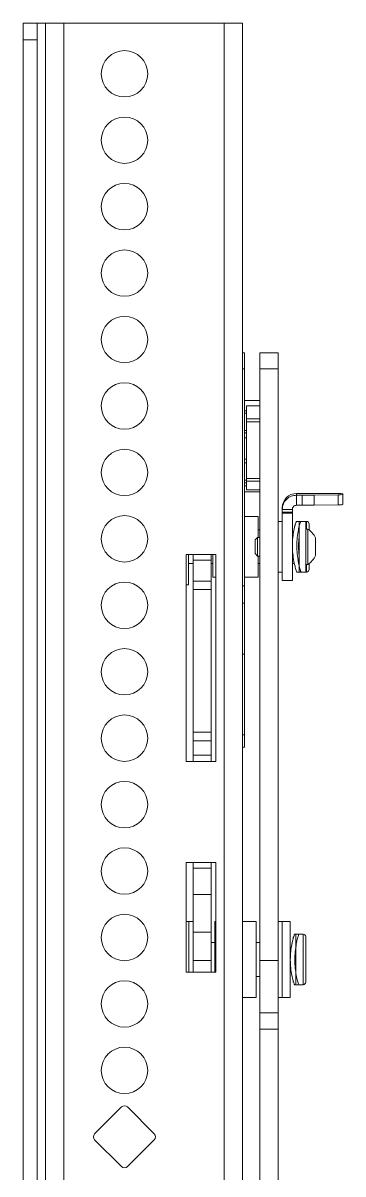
# Model space of a CAD drawing. Extents: x -382 to 1420, y -377 to 265.
# Drawn here: x -123.14 to -120.18, y 19.3 to 29.95 of the extents above; entities that cross this region are included whole.
import ezdxf

# ---------------------------------------------------------------- set-up
doc = ezdxf.new("R2010")
doc.units = 0
doc.header["$MEASUREMENT"] = 0
doc.layers.add('AV-Detl-Obje-Brkt', color=202, linetype='CONTINUOUS')
doc.layers.add('AV-Detl-Obje-Mont', color=232, linetype='CONTINUOUS')

msp = doc.modelspace()

# ---------------------------------------------------------------- linework, layer by layer
at = {"layer": 'AV-Detl-Obje-Brkt', "linetype": 'Continuous', "lineweight": 15}
for p, q in [((-123.00847, 29.9477), (-123.13914, 29.9477)), ((-123.13914, 29.79155), (-123.13914, 29.9477)), ((-123.00847, 29.9477), (-123.00847, 29.79155)), ((-122.9304, 29.9477), (-123.00847, 29.9477)), ((-122.9304, 29.9477), (-122.9304, 9.33556)), ((-122.76069, 29.9477), (-122.9304, 29.9477)), ((-122.76069, 29.9477), (-122.76069, 9.33556)), ((-122.76069, 29.9477), (-121.27724, 29.9477)), ((-121.27724, 9.33556), (-121.27724, 29.9477)), ((-121.10754, 29.9477), (-121.27724, 29.9477)), ((-121.10754, 9.33556), (-121.10754, 29.9477)), ((-123.00847, 29.79155), (-123.13914, 29.79155)), ((-123.13914, 29.79155), (-123.13914, 9.49172)), ((-123.00847, 29.79155), (-123.00847, 9.49172)), ((-122.47669, 19.66924), (-122.22821, 19.91772)), ((-122.173, 19.91772), (-121.92452, 19.66924)), ((-122.22821, 19.36555), (-122.47669, 19.61403)), ((-121.92452, 19.61403), (-122.173, 19.36555))]:
    msp.add_line(p, q, dxfattribs=at)
for centre in [(-122.2006, 29.47802), (-122.2006, 28.86324), (-122.2006, 28.24847), (-122.2006, 27.6337), (-122.2006, 27.01892), (-122.2006, 26.40415), (-122.2006, 25.78937), (-122.2006, 25.1746), (-122.2006, 24.55983), (-122.2006, 23.94505), (-122.2006, 23.33028), (-122.2006, 22.7155), (-122.2006, 22.10073), (-122.2006, 21.48596), (-122.2006, 20.87118), (-122.2006, 20.25641)]:
    msp.add_circle(centre, 0.21474, dxfattribs=at)
for centre, start, end in [((-122.2006, 19.89012), 45, 135), ((-122.44909, 19.64163), 135, 225), ((-121.95212, 19.64163), 315, 45), ((-122.2006, 19.39315), 225, 315)]:
    msp.add_arc(centre, 0.03904, start, end, dxfattribs=at)
at = {"layer": 'AV-Detl-Obje-Mont', "linetype": 'Continuous', "lineweight": 15}
for p, q in [((-121.10754, 26.89724), (-121.08886, 26.89724)), ((-121.08886, 26.89724), (-121.08886, 26.74654)), ((-120.94801, 26.89724), (-120.77999, 26.89724)), ((-120.94801, 26.74654), (-120.94801, 26.89724)), ((-120.77999, 26.89724), (-120.77999, 26.74654)), ((-121.08886, 26.74654), (-121.10754, 26.74654)), ((-121.08886, 26.74654), (-121.08886, 24.7408)), ((-120.77999, 26.74654), (-120.94801, 26.74654)), ((-120.94801, 21.27409), (-120.94801, 26.74654)), ((-120.77999, 21.27409), (-120.77999, 26.74654)), ((-120.94801, 26.45634), (-121.08886, 26.45634)), ((-121.08886, 26.35977), (-121.07293, 26.35977)), ((-121.08886, 26.33683), (-121.07293, 26.33683)), ((-120.94801, 26.40472), (-121.07293, 26.40472)), ((-121.07293, 26.40472), (-121.07293, 26.28637)), ((-121.07293, 26.28637), (-120.94801, 26.28637)), ((-121.07293, 26.25709), (-121.07293, 26.28637)), ((-120.94801, 26.25709), (-121.07293, 26.25709)), ((-121.07293, 25.73375), (-121.07293, 26.25709)), ((-121.08886, 26.17639), (-121.07293, 26.17639)), ((-121.08886, 26.15572), (-121.07293, 26.15572)), ((-121.07293, 26.10995), (-121.08886, 26.10995)), ((-121.08886, 25.91068), (-121.07293, 25.91068)), ((-121.08886, 25.87909), (-121.07293, 25.87909)), ((-121.08886, 25.71654), (-121.07293, 25.71654)), ((-121.08886, 25.69339), (-121.07293, 25.69339)), ((-121.07293, 25.73375), (-120.94801, 25.73375)), ((-121.07293, 25.70883), (-121.07293, 25.73375)), ((-120.94801, 25.70883), (-121.07293, 25.70883)), ((-121.07293, 25.70883), (-121.07293, 25.629)), ((-121.07293, 25.66386), (-121.08886, 25.66386)), ((-121.08886, 25.60898), (-120.94801, 25.60898)), ((-120.94801, 25.629), (-121.07293, 25.629)), ((-120.6086, 25.57857), (-120.6086, 25.59464)), ((-120.6086, 25.59464), (-120.33533, 25.59464)), ((-120.6086, 25.48527), (-120.6086, 25.57857)), ((-120.6086, 25.57857), (-120.55616, 25.57857)), ((-120.55616, 25.48527), (-120.55616, 25.57857)), ((-120.22491, 25.58314), (-120.44575, 25.57936)), ((-120.44575, 25.48605), (-120.44575, 25.57936)), ((-120.22491, 25.48984), (-120.22491, 25.58314)), ((-120.17918, 25.59196), (-120.17918, 25.58504)), ((-120.17918, 25.49173), (-120.17918, 25.58504)), ((-120.74095, 25.4623), (-120.74095, 25.44619)), ((-120.55616, 25.48527), (-120.6086, 25.48527)), ((-120.22491, 25.48984), (-120.44575, 25.48605)), ((-120.96394, 25.38256), (-121.08886, 25.38256)), ((-120.96394, 25.18768), (-120.96394, 25.38256)), ((-120.64764, 25.44619), (-120.74095, 25.44619)), ((-120.74095, 25.42178), (-120.74095, 25.44619)), ((-120.64764, 25.42178), (-120.74095, 25.42178)), ((-120.74095, 25.42178), (-120.74095, 25.41374)), ((-120.64764, 25.41374), (-120.74095, 25.41374)), ((-120.74095, 25.41374), (-120.74095, 24.78923)), ((-120.64764, 25.44619), (-120.64764, 25.42178)), ((-120.64764, 25.42178), (-120.64764, 25.41374)), ((-120.64764, 25.41374), (-120.64764, 24.78923)), ((-120.94801, 25.25764), (-120.96394, 25.25764)), ((-120.74095, 25.33571), (-120.77999, 25.33571)), ((-120.56956, 25.33571), (-120.60969, 25.33571)), ((-120.52359, 25.33571), (-120.5848, 25.33571)), ((-120.5848, 25.18299), (-120.5848, 25.33571)), ((-120.5169, 25.33571), (-120.52359, 25.33571)), ((-120.52359, 25.18299), (-120.52359, 25.33571)), ((-120.50485, 25.26513), (-120.52359, 25.26513)), ((-120.5169, 25.26513), (-120.5169, 25.33571)), ((-120.50485, 25.26513), (-120.50485, 24.93784)), ((-120.49192, 25.31073), (-120.49192, 25.25629)), ((-120.96881, 25.18768), (-120.99205, 25.16445)), ((-120.99205, 25.16445), (-120.99205, 25.03852)), ((-120.94801, 25.18768), (-120.96881, 25.18768)), ((-120.96881, 25.18768), (-120.96881, 25.01529)), ((-120.5848, 24.86726), (-120.5848, 25.18299)), ((-120.52359, 24.86726), (-120.52359, 25.18299)), ((-120.43239, 25.18331), (-120.43239, 25.01966)), ((-121.62859, 25.0289), (-121.35532, 25.0289)), ((-121.62859, 23.11603), (-121.62859, 25.0289)), ((-121.60872, 24.75014), (-121.60872, 25.0289)), ((-121.56575, 24.97751), (-121.56575, 25.0289)), ((-121.39773, 25.0289), (-121.39773, 24.97751)), ((-121.3818, 25.0289), (-121.3818, 24.82041)), ((-121.35532, 25.0289), (-121.35532, 23.11603)), ((-120.99205, 25.03852), (-120.96881, 25.01529)), ((-121.60872, 24.94533), (-121.56575, 24.94533)), ((-121.39773, 24.97751), (-121.56575, 24.97751)), ((-121.56575, 24.78366), (-121.56575, 24.97751)), ((-121.39773, 24.78366), (-121.39773, 24.97751)), ((-121.39773, 24.94533), (-121.3818, 24.94533)), ((-120.96881, 25.01529), (-120.94801, 25.01529)), ((-120.96394, 24.82041), (-120.96394, 25.01529)), ((-120.96394, 24.94533), (-120.94801, 24.94533)), ((-120.64764, 24.94533), (-120.6278, 24.94533)), ((-120.52359, 24.93784), (-120.50485, 24.93784)), ((-120.5169, 24.86726), (-120.5169, 24.93784)), ((-120.49192, 24.94668), (-120.49192, 24.89224)), ((-121.3818, 24.82041), (-121.35532, 24.82041)), ((-121.08886, 24.82041), (-120.96394, 24.82041)), ((-120.77999, 24.86726), (-120.74095, 24.86726)), ((-120.60895, 24.86726), (-120.56956, 24.86726)), ((-120.5848, 24.86726), (-120.52359, 24.86726)), ((-120.52359, 24.86726), (-120.5169, 24.86726)), ((-121.62859, 24.75014), (-121.60872, 24.75014)), ((-121.56575, 24.78366), (-121.39773, 24.78366)), ((-121.56575, 24.70637), (-121.56575, 24.78366)), ((-121.39773, 24.78366), (-121.39773, 24.70637)), ((-121.10754, 24.7408), (-121.08886, 24.7408)), ((-121.08886, 24.7408), (-121.08886, 24.5792)), ((-120.74095, 24.78918), (-120.64764, 24.78918)), ((-121.39773, 24.70637), (-121.56575, 24.70637)), ((-121.56575, 23.38549), (-121.56575, 24.70637)), ((-121.39773, 24.70637), (-121.39773, 23.38549)), ((-121.10754, 24.5792), (-121.08886, 24.5792)), ((-121.08886, 24.5792), (-121.08886, 24.10759)), ((-121.08886, 24.10759), (-121.10754, 24.10759)), ((-121.08886, 24.10759), (-121.08886, 23.36249)), ((-121.56575, 23.38549), (-121.39773, 23.38549)), ((-121.56575, 23.30673), (-121.56575, 23.38549)), ((-121.39773, 23.38549), (-121.39773, 23.30673)), ((-121.08886, 23.36249), (-121.10754, 23.36249)), ((-121.08886, 23.36249), (-121.08886, 23.24757)), ((-121.39773, 23.30673), (-121.56575, 23.30673)), ((-121.56575, 23.17379), (-121.56575, 23.30673)), ((-121.39773, 23.17379), (-121.39773, 23.30673)), ((-121.10754, 23.24757), (-121.08886, 23.24757)), ((-121.35532, 23.11603), (-121.62859, 23.11603)), ((-121.56575, 23.17379), (-121.39773, 23.17379)), ((-121.56575, 23.11603), (-121.56575, 23.17379)), ((-121.39773, 23.17379), (-121.39773, 23.11603)), ((-121.62859, 22.17911), (-121.35532, 22.17911)), ((-121.62859, 21.16412), (-121.62859, 22.17911)), ((-121.56575, 22.12775), (-121.56575, 22.17911)), ((-121.39773, 22.12775), (-121.39773, 22.17911)), ((-121.35532, 22.17911), (-121.35532, 21.16412)), ((-121.56575, 22.12775), (-121.39773, 22.12775)), ((-121.56575, 21.88359), (-121.56575, 22.12775)), ((-121.39773, 21.88359), (-121.39773, 22.12775)), ((-121.56575, 21.53503), (-121.56575, 21.88359)), ((-121.56575, 21.88359), (-121.39773, 21.88359)), ((-121.39773, 21.88359), (-121.39773, 21.53503)), ((-121.60479, 21.63402), (-121.62859, 21.63402)), ((-121.56575, 21.63402), (-121.60479, 21.63402)), ((-121.60479, 21.28671), (-121.60479, 21.63402)), ((-121.60479, 21.28268), (-121.60479, 21.63402)), ((-121.35532, 21.63402), (-121.36313, 21.63402)), ((-121.36313, 21.28268), (-121.36313, 21.63402)), ((-120.98261, 21.63402), (-121.10754, 21.63402)), ((-120.98261, 21.28268), (-120.98261, 21.63402)), ((-120.74095, 21.63402), (-120.77999, 21.63402)), ((-120.66625, 21.63402), (-120.74095, 21.63402)), ((-120.74095, 21.30392), (-120.74095, 21.63402)), ((-120.74095, 21.28268), (-120.74095, 21.63402)), ((-120.66625, 21.30392), (-120.66625, 21.63402)), ((-121.56575, 21.53503), (-121.39773, 21.53503)), ((-121.56575, 21.27279), (-121.56575, 21.53503)), ((-121.39773, 21.53503), (-121.39773, 21.27279)), ((-120.58817, 21.51691), (-120.62798, 21.51691)), ((-120.54863, 21.51691), (-120.61578, 21.51691)), ((-120.61578, 21.51691), (-120.61578, 21.04845)), ((-120.54863, 21.51622), (-120.54863, 21.51691)), ((-120.54863, 21.04845), (-120.54863, 21.51622)), ((-121.36313, 21.43883), (-121.39773, 21.43883)), ((-120.94801, 21.43883), (-120.98261, 21.43883)), ((-120.64076, 21.49131), (-120.64076, 21.49192)), ((-120.64076, 21.47134), (-120.64076, 21.49131)), ((-120.52365, 21.49192), (-120.52365, 21.07344)), ((-120.74095, 20.93134), (-120.74095, 21.30392)), ((-120.66625, 20.93134), (-120.66625, 21.30392)), ((-121.60479, 21.16412), (-121.60479, 21.28671)), ((-121.60479, 21.16412), (-121.60479, 21.28268)), ((-121.56575, 21.27279), (-121.39773, 21.27279)), ((-121.56575, 21.16412), (-121.56575, 21.27279)), ((-121.39773, 21.16412), (-121.39773, 21.27279)), ((-121.36313, 21.16412), (-121.36313, 21.28268)), ((-120.98261, 20.93134), (-120.98261, 21.28268)), ((-120.94801, 21.27409), (-120.77999, 21.27409)), ((-120.94801, 20.78931), (-120.94801, 21.27409)), ((-120.77999, 21.27409), (-120.77999, 20.78931)), ((-120.74095, 20.93134), (-120.74095, 21.28268)), ((-121.35532, 21.16412), (-121.62859, 21.16412)), ((-120.98261, 21.12653), (-120.94801, 21.12653)), ((-120.64076, 21.07344), (-120.64076, 21.0925)), ((-120.62796, 21.04845), (-120.58817, 21.04845)), ((-120.61578, 21.04845), (-120.54863, 21.04845)), ((-121.10754, 20.93134), (-120.98261, 20.93134)), ((-120.77999, 20.93134), (-120.74095, 20.93134)), ((-120.74095, 20.93134), (-120.66625, 20.93134)), ((-120.94801, 20.78931), (-120.77999, 20.78931)), ((-120.94801, 20.63862), (-120.94801, 20.78931)), ((-120.77999, 20.78931), (-120.77999, 20.63862)), ((-120.94801, 20.63862), (-120.77999, 20.63862)), ((-120.94801, 13.8927), (-120.94801, 20.63862)), ((-120.77999, 13.8927), (-120.77999, 20.63862))]:
    msp.add_line(p, q, dxfattribs=at)
for centre, radius, start, end in [((-120.60861, 25.46229), 0.13235, 89.99579, 179.99579), ((-120.54942, 32.40394), 6.82537, 269.943375, 270.870304), ((-120.2963, 23.3154), 2.27957, 87.054802, 90.980964), ((-120.21837, 25.97852), 0.39543, 269.051808, 275.688032), ((-120.54942, 32.31063), 6.82537, 269.943375, 270.870304), ((-120.21837, 25.88522), 0.39543, 269.051808, 275.688032), ((-120.5169, 25.31073), 0.02498, 0, 90), ((-120.60723, 25.10149), 0.19303, 25.079991, 57.969544), ((-120.60723, 25.10149), 0.19303, 302.030456, 334.920009), ((-120.5169, 24.89224), 0.02498, 270, 0), ((-120.54863, 21.49192), 0.02498, 0, 90), ((-120.54863, 21.07344), 0.02498, 270, 0)]:
    msp.add_arc(centre, radius, start, end, dxfattribs=at)
for points in [[(-120.74095, 25.44619), (-120.73896, 25.46353), (-120.73498, 25.49822), (-120.70438, 25.54198), (-120.66063, 25.57259), (-120.62594, 25.57658), (-120.6086, 25.57857)], [(-120.64764, 25.44619), (-120.64705, 25.4513), (-120.64587, 25.46154), (-120.63685, 25.47446), (-120.62394, 25.4835), (-120.61371, 25.48468), (-120.6086, 25.48527)]]:
    msp.add_open_spline(points, degree=3, dxfattribs=at)
for points, knots in [([(-120.64764, 25.11256), (-120.64678, 25.13795), (-120.64506, 25.18871), (-120.63309, 25.25556), (-120.61991, 25.30581), (-120.61015, 25.33391), (-120.60982, 25.33291), (-120.60969, 25.33255)], [0, 0, 0, 0, 0.21334891, 0.42641752, 0.64666674, 0.87221388, 1, 1, 1, 1]), ([(-120.6328, 25.25764), (-120.63074, 25.2676), (-120.6245, 25.29783), (-120.61341, 25.32818), (-120.61053, 25.33276), (-120.60913, 25.33497)], [0, 0, 0, 0, 0.20268357, 0.61487255, 1, 1, 1, 1]), ([(-120.56956, 25.33545), (-120.57034, 25.3342), (-120.57189, 25.33169), (-120.58284, 25.29666), (-120.59567, 25.24194), (-120.60562, 25.1701), (-120.60757, 25.09115), (-120.60118, 25.01524), (-120.58935, 24.94824), (-120.57709, 24.89752), (-120.5694, 24.8692), (-120.57026, 24.87002), (-120.57058, 24.87032)], [0, 0, 0, 0, 0.102475151, 0.204844294, 0.30999822, 0.417612146, 0.52203965, 0.622512598, 0.724456492, 0.830881273, 0.93803996, 1, 1, 1, 1]), ([(-120.5848, 25.19323), (-120.58635, 25.17907), (-120.58977, 25.14785), (-120.59036, 25.09203), (-120.58776, 25.04547), (-120.58484, 25.02374), (-120.58405, 25.01787)], [0, 0, 0, 0, 0.261604162, 0.576807245, 0.885692309, 1, 1, 1, 1]), ([(-120.60928, 24.86963), (-120.60949, 24.87122), (-120.60998, 24.87482), (-120.61968, 24.90897), (-120.63278, 24.96364), (-120.64504, 25.03477), (-120.64679, 25.0872), (-120.64764, 25.11256)], [0, 0, 0, 0, 0.161641575, 0.365384292, 0.576445623, 0.795115298, 1, 1, 1, 1]), ([(-120.66625, 21.28018), (-120.66539, 21.30575), (-120.66367, 21.35685), (-120.65172, 21.42592), (-120.63846, 21.47978), (-120.62834, 21.51278), (-120.62809, 21.51401), (-120.62798, 21.51453)], [0, 0, 0, 0, 0.20555965, 0.41084923, 0.62305726, 0.84036978, 1, 1, 1, 1]), ([(-120.58817, 21.5169), (-120.58895, 21.51415), (-120.59051, 21.50867), (-120.60145, 21.46961), (-120.61428, 21.41172), (-120.62423, 21.33793), (-120.62618, 21.25856), (-120.6198, 21.18373), (-120.60794, 21.11903), (-120.59578, 21.07219), (-120.5883, 21.04831), (-120.58894, 21.05084), (-120.58913, 21.05157)], [0, 0, 0, 0, 0.104369066, 0.208630163, 0.315727512, 0.425330325, 0.531687826, 0.634017683, 0.737845673, 0.846237364, 0.955376525, 1, 1, 1, 1]), ([(-120.62796, 21.05077), (-120.62817, 21.05121), (-120.62867, 21.05222), (-120.6383, 21.08242), (-120.65139, 21.13378), (-120.66366, 21.20274), (-120.6654, 21.25493), (-120.66625, 21.28018)], [0, 0, 0, 0, 0.15634215, 0.36137276, 0.57376825, 0.79382018, 1, 1, 1, 1])]:
    msp.add_open_spline(points, degree=3, knots=knots, dxfattribs=at)

doc.saveas('drawing.dxf')
